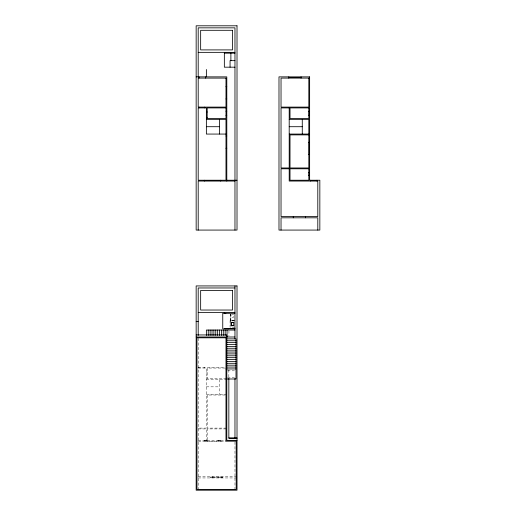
<?xml version="1.0" encoding="UTF-8"?>
<svg xmlns="http://www.w3.org/2000/svg" width="516" height="516" viewBox="0 0 516 516"><rect width="100%" height="100%" fill="white"/><g stroke="black" fill="none" stroke-linecap="round" stroke-linejoin="round"><path stroke-width="0.39" stroke-dasharray="2.58 1.94" d="M230.884 320.197L234.967 320.197M234.806 320.61L230.8 320.61L230.8 314.257M234.967 327.312L230.065 327.312L230.065 320.771L234.967 320.771M198.202 367.224L225.195 367.224M198.202 368.043L206.368 368.043L206.368 428.099L198.202 428.099M225.195 368.043L207.187 368.043L207.187 378.667L225.982 378.667M227.562 370.823L234.458 370.823M206.368 372.126L207.187 372.126M227.562 377.77L234.458 377.77M206.368 377.847L207.187 377.847M206.368 379.486L225.982 379.486M206.368 386.839L219.442 386.839M206.368 394.192L225.982 394.192M225.195 395.011L207.187 395.011L207.187 428.099L225.982 428.099M198.202 428.919L206.368 428.919L206.368 441.174M225.982 428.919L207.187 428.919L207.187 440.354M198.202 440.354L225.982 440.354M204.33 440.6L208.412 440.354M220.667 440.6L216.585 440.354M198.202 441.174L225.982 441.174M198.202 476.72L237.012 476.72M212.257 477.126L220.912 477.126M210.457 477.532L212.089 477.532M221.08 477.532L222.712 477.532M198.202 477.945L237.012 477.945M230.065 320.771L231.291 322.571M234.967 441.967L234.967 489.432M230.884 313.954L230.884 320.771M230.639 314.044L230.639 320.771M228.949 330.82L228.949 336.226M228.84 369.856L228.84 378.325M222.712 476.72L222.712 477.945M221.325 441.174L203.672 441.174M221.08 476.72L221.08 477.945M220.912 476.72L220.912 477.945M220.667 440.354L220.667 441.257M220.261 477.126L217.236 477.126M220.1 440.6L217.159 440.6M219.442 379.486L219.442 394.192M216.585 476.72L216.585 477.126M215.933 477.126L212.908 477.126M212.257 476.72L212.257 477.945M212.089 476.72L212.089 477.945M210.457 476.72L210.457 477.945M207.838 440.6L204.897 440.6M204.736 367.224L204.736 368.043M204.33 440.354L204.33 441.257M199.015 367.224L199.015 368.043M198.202 338.219L198.202 489.432M233.703 314.644L231.826 314.644L231.826 317.179L233.703 317.179L233.703 314.644"/><path stroke-width="0.77" d="M198.202 52.355L234.967 52.355M224.344 53.174L234.967 53.174M234.967 60.649L230.065 60.649L230.065 67.183M234.967 67.183L224.344 67.183L224.344 52.355M196.157 76.871L226.801 76.871L226.801 181.052M288.792 77.484L301.047 77.484M225.982 86.675L226.801 86.675M225.982 98.93L226.801 98.93M225.982 111.185L226.801 111.185M308.813 111.185L309.632 111.185M206.368 112.004L207.187 112.004M225.982 115.274L226.801 115.274M308.813 115.274L309.632 115.274M206.368 117.725L207.187 117.725M206.368 119.357L225.982 119.357L225.982 180.232L198.202 180.232L198.202 107.921L206.368 107.921L206.368 134.063L225.982 134.063M289.199 119.357L308.813 119.357L308.813 167.977L290.018 167.977L290.018 134.882L308.813 134.882M206.368 126.71L219.442 126.71M289.199 126.71L302.273 126.71M289.199 134.063L308.813 134.063M225.982 135.985L226.801 135.985M308.813 142.235L309.632 142.235M225.982 148.247L226.801 148.247M308.813 154.49L309.632 154.49M308.813 172.467L309.632 172.467M308.813 175.53L309.632 175.53M226.801 180.232L237.012 180.232M204.33 180.639L220.667 180.639M310.445 180.639L316.985 180.639M234.967 181.052L198.202 181.052L198.202 230.071M234.967 287.967L198.202 287.967L198.202 335.439M198.202 312.483L234.967 312.483M234.967 313.296L222.757 313.296L222.757 328.892L234.967 328.892M224.344 313.625L225.866 313.625M196.157 321.468L198.202 321.468M231.291 322.571L233.742 322.571M231.291 325.512L233.742 325.512M224.344 328.569L234.967 328.569M234.967 330.046L206.368 330.046L206.368 335.452M196.157 334.948L226.801 334.948L226.801 440.354L237.012 440.354M196.157 336.993L234.967 336.993M226.801 338.877L235.993 338.877L235.993 378.996L225.982 378.996M226.801 340.753L235.993 340.753M226.801 342.63L235.993 342.63M226.801 344.514L235.993 344.514M226.801 346.391L235.993 346.391M226.801 348.268L235.993 348.268M226.801 350.151L235.993 350.151M226.801 352.028L235.993 352.028M226.801 353.905L235.993 353.905M226.801 355.788L235.993 355.788M226.801 357.665L235.993 357.665M226.801 359.549L235.993 359.549M226.801 361.426L235.993 361.426M226.801 363.303L235.993 363.303M226.801 365.186L235.993 365.186M226.801 367.063L235.993 367.063M225.982 368.94L235.993 368.94M228.84 437.903L237.012 437.903M237.012 438.316L228.84 438.316L228.84 378.325M317.798 230.071L317.798 217.816L281.033 217.816L281.033 230.071M316.985 180.232L316.985 181.052M310.445 180.232L310.445 181.052M309.219 111.185L309.219 115.274M309.219 142.235L309.219 154.49M309.219 172.467L309.219 175.53M305.543 216.591L305.543 217.816M302.273 119.357L302.273 134.063M301.047 76.871L301.047 78.097M293.288 216.591L293.288 217.816M288.792 76.871L288.792 78.097M234.967 230.071L234.967 27.845L198.202 27.845L198.202 76.871M234.967 285.929L234.967 338.877M234.967 378.422L234.967 437.955M234.477 328.569L234.477 328.892M231.291 322.326L231.291 325.757M230.884 53.174L230.884 60.649M228.459 328.569L228.459 328.892M227.046 330.046L227.046 336.993M226.389 86.675L226.389 98.93M226.389 111.185L226.389 115.274M225.163 330.046L225.163 335.452M224.344 312.483L224.344 313.296M223.286 330.046L223.286 335.452M221.403 330.046L221.403 335.452M220.667 180.232L220.667 181.052M219.526 330.046L219.526 335.452M219.442 119.357L219.442 134.063M217.649 330.046L217.649 335.452M215.765 330.046L215.765 335.452M213.888 330.046L213.888 335.452M212.012 330.046L212.012 335.452M210.128 330.046L210.128 335.452M208.251 330.046L208.251 335.452M206.368 69.512L206.368 76.871M205.555 76.871L205.555 78.097M204.736 107.102L204.736 107.921M204.33 180.232L204.33 181.052M199.015 76.871L199.015 78.097M199.015 107.102L199.015 107.921M237.012 25.8L196.157 25.8L196.157 230.071L237.012 230.071L237.012 25.8M232.516 30.296L200.653 30.296L200.653 49.904L232.516 49.904L232.516 30.296M309.632 76.871L278.988 76.871L278.988 230.071L319.843 230.071L319.843 180.232L309.632 180.232L309.632 76.871M225.982 78.097L198.202 78.097L198.202 107.102L225.982 107.102L225.982 78.097M308.813 78.097L281.033 78.097L281.033 107.102L308.813 107.102L308.813 78.097M225.982 107.921L207.187 107.921L207.187 118.538L225.982 118.538L225.982 107.921M289.199 107.921L281.033 107.921L281.033 167.977L289.199 167.977L289.199 107.921M308.813 107.921L290.018 107.921L290.018 118.538L308.813 118.538L308.813 107.921M289.199 168.79L281.033 168.79L281.033 216.591L317.798 216.591L317.798 181.052L289.199 181.052L289.199 168.79M308.813 168.79L290.018 168.79L290.018 180.232L308.813 180.232L308.813 168.79M237.012 285.929L196.157 285.929L196.157 490.2L237.012 490.2L237.012 285.929M232.516 290.418L200.653 290.418L200.653 310.032L232.516 310.032L232.516 290.418M233.742 322.326L231.045 322.326L231.045 325.757L233.742 325.757L233.742 322.326M225.982 337.812L196.977 337.812L196.977 489.381L236.193 489.381L236.193 441.174L225.982 441.174L225.982 337.812"/></g></svg>
